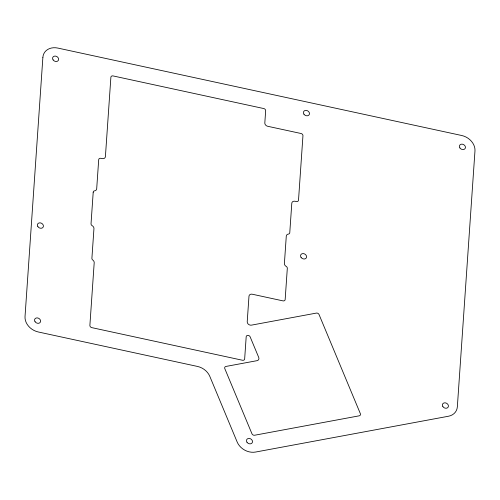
<?xml version="1.0" encoding="UTF-8"?>
<svg xmlns="http://www.w3.org/2000/svg" width="500" height="500" viewBox="0 0 500 500"><rect width="100%" height="100%" fill="white"/><g stroke="black" fill="none" stroke-linecap="round" stroke-linejoin="round"><path stroke-width="0.75" d="M42.881 57.356L25.025 316.588A14.794 11.956 29.7 0 0 38.3 331.981L197.481 366.438A14.794 11.956 29.7 0 1 209.794 376.331L237.169 442.019A14.794 11.956 29.7 0 0 255.531 452.05L448.419 416.25A14.794 11.956 29.7 0 0 457.344 406.838L474.975 150.894A14.794 11.956 29.7 0 0 461.7 135.5L57.856 48.081A14.794 11.956 29.7 0 0 42.881 57.356M93.206 192.219L91.031 223.762A2.15 1.737 29.7 0 0 92.2 225.7A3.219 2.6 29.7 0 1 93.95 228.606L91.9 258.3A2.15 1.737 29.7 0 0 92.819 260.075A3.219 2.6 29.7 0 1 94.2 262.731L89.881 325.406A2.15 1.737 29.7 0 0 91.806 327.638L242.488 360.256A2.15 1.737 29.7 0 0 244.662 358.913L246.188 336.775A2.15 1.737 29.7 0 1 247.913 335.375A2.15 1.737 29.7 0 1 250.15 336.863L258.719 357.431A3.219 2.6 29.7 0 1 256.988 360.681L225.95 366.444A2.15 1.737 29.7 0 0 224.794 368.606L251.956 433.781A2.15 1.737 29.7 0 0 254.625 435.238L359.206 415.825A2.15 1.737 29.7 0 0 360.356 413.663L319.044 314.544A2.15 1.737 29.7 0 0 316.381 313.087L251.431 325.144A3.219 2.6 29.7 0 1 247.219 321.763L248.981 296.238A3.219 2.6 29.7 0 1 252.237 294.219L282.994 300.875A2.15 1.737 29.7 0 0 285.163 299.531L287.312 268.312A2.15 1.737 29.7 0 0 286.15 266.375A3.219 2.6 29.7 0 1 284.4 263.469L286.281 236.163A3.219 2.6 29.7 0 1 288.375 234.088A2.15 1.737 29.7 0 0 289.769 232.706L291.794 203.281A3.219 2.6 29.7 0 1 295.056 201.262L296.337 201.537A2.15 1.737 29.7 0 0 298.512 200.194L302.95 135.731A2.15 1.737 29.7 0 0 301.025 133.5L267.712 126.287A3.219 2.6 29.7 0 1 264.819 122.931L265.663 110.75A2.112 1.706 29.7 0 0 263.762 108.55L113.019 75.919A2.112 1.706 29.7 0 0 110.881 77.244L105.412 156.575A3.219 2.6 29.7 0 1 102.15 158.594L100.869 158.319A2.15 1.737 29.7 0 0 98.7 159.669L96.694 188.762A3.219 2.6 29.7 0 1 94.6 190.837A2.15 1.737 29.7 0 0 93.206 192.219M37.887 226.644A3.169 2.562 29.7 0 0 43.125 227.169A3.169 2.562 29.7 0 0 40.188 222.85A3.169 2.562 29.7 0 0 37.887 226.644M35.062 321.7A3.169 2.562 29.7 0 0 40.3 322.225A3.169 2.562 29.7 0 0 37.362 317.9A3.169 2.562 29.7 0 0 35.062 321.7M246.981 442.238A3.169 2.562 29.7 0 0 252.219 442.762A3.169 2.562 29.7 0 0 249.281 438.438A3.169 2.562 29.7 0 0 246.981 442.238M301.056 257.381A3.169 2.562 29.7 0 0 306.294 257.913A3.169 2.562 29.7 0 0 303.35 253.588A3.169 2.562 29.7 0 0 301.056 257.381M303.944 114.188A3.169 2.562 29.7 0 0 309.181 114.712A3.169 2.562 29.7 0 0 306.244 110.388A3.169 2.562 29.7 0 0 303.944 114.188M53.1 59.887A3.169 2.562 29.7 0 0 58.338 60.412A3.169 2.562 29.7 0 0 55.4 56.087A3.169 2.562 29.7 0 0 53.1 59.887M459.913 147.95A3.169 2.562 29.7 0 0 465.15 148.475A3.169 2.562 29.7 0 0 462.212 144.15A3.169 2.562 29.7 0 0 459.913 147.95M442.894 406.625A3.169 2.562 29.7 0 0 448.131 407.156A3.169 2.562 29.7 0 0 445.194 402.831A3.169 2.562 29.7 0 0 442.894 406.625"/></g></svg>
